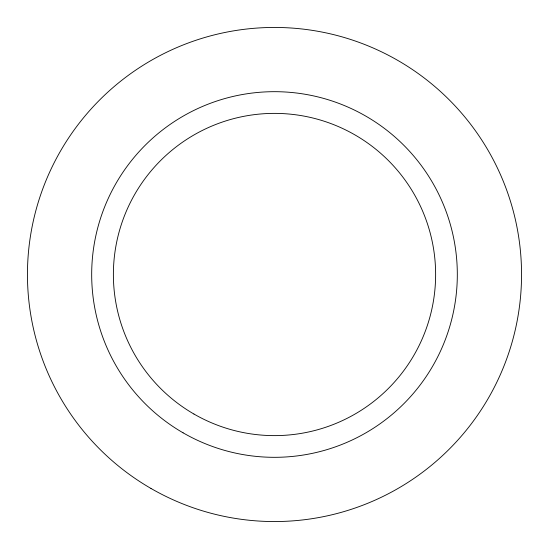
<?xml version="1.0" encoding="UTF-8"?>
<svg xmlns="http://www.w3.org/2000/svg" width="549" height="549" viewBox="0 0 549 549"><rect width="100%" height="100%" fill="white"/><g stroke="black" fill="none" stroke-linecap="round" stroke-linejoin="round"><path stroke-width="0.82" d="M150.975 488.452A247.05 247.05 0 0 0 521.55 274.5A247.05 247.05 0 0 0 150.975 60.548A247.05 247.05 0 0 0 150.975 488.452M183.092 432.825A182.817 182.817 0 0 0 457.317 274.5A182.817 182.817 0 0 0 183.092 116.175A182.817 182.817 0 0 0 183.092 432.825M193.941 414.035A161.125 161.125 0 0 0 435.625 274.5A161.125 161.125 0 0 0 193.941 134.965A161.125 161.125 0 0 0 193.941 414.035"/></g></svg>
